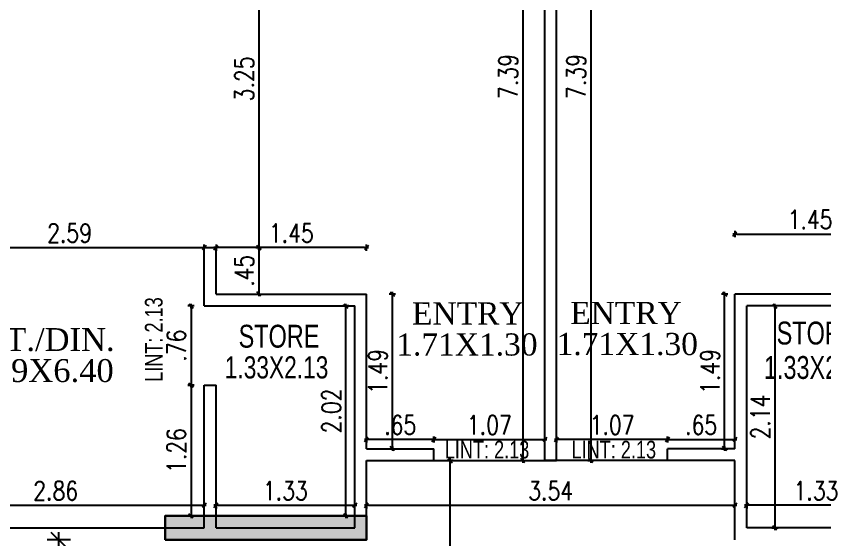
# Model space of a CAD drawing. Header units: inches. Extents: x 14235 to 14499, y 0 to 2549.
# Drawn here: x 14300.94 to 14308.72, y 2368.85 to 2373.89 of the extents above; entities that cross this region are included whole.
import ezdxf
from ezdxf.enums import TextEntityAlignment as Align

# ---------------------------------------------------------------- set-up
doc = ezdxf.new("R2010")
doc.units = ezdxf.units.IN
doc.header["$LTSCALE"] = 0.25
doc.header["$MEASUREMENT"] = 0
doc.header["$PDMODE"] = 35
for name, color, linetype in [('dimension', 7, 'Continuous'), ('text-large', 7, 'Continuous'), ('wall', 7, 'Continuous'), ('WORK TEX', 6, 'Continuous'), ('WORKING DIM', 7, 'Continuous')]:
    doc.layers.add(name, color=color, linetype=linetype)
doc.layers.add('P-COL', color=7, linetype='Continuous', lineweight=30)
doc.layers.add('P-COLHAT', color=8, linetype='Continuous', lineweight=25)
doc.styles.add('ARIAL', font='TIMES_0.TTF')
doc.styles.add('ARL', font='swisscl_0.ttf')
doc.styles.add('romans', font='romans.shx', dxfattribs={"width": 0.8})
doc.dimstyles.new('121', dxfattribs={"dimscale": 0.1, "dimtxt": 1.8, "dimasz": 0.2, "dimexe": 0.03125, "dimexo": 0.25, "dimgap": 0.5, "dimtad": 1, "dimzin": 4, "dimdsep": 46, "dimtxsty": 'romans', "dimblk1": 'MINITICK', "dimblk2": 'MINITICK', "dimsah": 1, "dimcen": 1, "dimse1": 1, "dimse2": 1, "dimclrd": 252, "dimclre": 256, "dimclrt": 7, "dimadec": 3, "dimazin": 0, "dimtfac": 0.8, "dimtix": 1, "dimtmove": 2, "dimatfit": 3, "dimfxl": 0, "dimtolj": 1, "dimtzin": 3, "dimarcsym": 0})
doc.dimstyles.new('minitick-100', dxfattribs={"dimscale": 0.1, "dimtxt": 2, "dimasz": 0.75, "dimexe": 0.03125, "dimexo": 0.25, "dimgap": 0.5, "dimtad": 1, "dimzin": 4, "dimdsep": 46, "dimtxsty": 'romans', "dimblk1": 'MINITICK', "dimblk2": 'MINITICK', "dimsah": 1, "dimcen": 1, "dimse1": 1, "dimse2": 1, "dimclrd": 252, "dimclre": 256, "dimclrt": 256, "dimadec": 3, "dimazin": 0, "dimtfac": 0.8, "dimtix": 1, "dimtmove": 2, "dimatfit": 3, "dimfxl": 0, "dimtolj": 1, "dimtzin": 3, "dimarcsym": 0})

# ---------------------------------------------------------------- blocks, each defined once
blk = doc.blocks.new('MINITICK')
at = {"color": 7}
for p, q in [((0, -1.5), (0, 1.5)), ((1, 1), (-1, -1)), ((-1, 0), (1, 0))]:
    blk.add_line(p, q, dxfattribs=at)
blk = doc.blocks.new('*D150')
at = {"layer": 'Defpoints', "color": 0, "ltscale": 10, "transparency": 16777216}
for p in [(14301.3473, 2368.8533), (14301.6099, 2368.8533), (14301.6099, 2366.8526)]:
    blk.add_point(p, dxfattribs=at)
at = {"layer": 'dimension', "color": 252, "lineweight": -2, "ltscale": 10, "transparency": 16777216}
blk.add_line((14301.3473, 2366.9276), (14301.3473, 2368.7783), dxfattribs=at)
at = {"layer": 'dimension', "color": 252, "lineweight": -2, "ltscale": 10, "transparency": 16777216, "xscale": 0.07500000000000001, "yscale": 0.07500000000000001, "zscale": 0.07500000000000001}
for p, rotation in [((14301.3473, 2368.8533), 90), ((14301.3473, 2366.8526), 270)]:
    blk.add_blockref('MINITICK', p, dxfattribs=dict(at, rotation=rotation))
at = {"layer": 'dimension', "ltscale": 10, "transparency": 16777216, "insert": (14301.1973, 2367.8529), "char_height": 0.2, "attachment_point": 5, "rotation": 90, "style": 'romans'}
blk.add_mtext('\\A1;2.00', dxfattribs=at)
blk = doc.blocks.new('B')
at = {"layer": 'P-COLHAT', "lineweight": 30}
blk.add_hatch(color=256, dxfattribs=at).paths.add_polyline_path([(6.9076, -9.1991), (6.9076, -8.9691), (8.8463, -8.9691), (8.8463, -9.1991)])
at = {"layer": 'P-COL'}
blk.add_lwpolyline([(6.9076, -9.1991), (6.9076, -8.9691), (8.8463, -8.9691), (8.8463, -9.1991)], close=True, dxfattribs=at)
blk = doc.blocks.new('*D189')
at = {"layer": 'Defpoints', "color": 0, "transparency": 16777216}
for p in [(14299.8892, 2369.3488), (14302.7474, 2369.3488), (14302.7474, 2369.1857)]:
    blk.add_point(p, dxfattribs=at)
at = {"layer": 'WORKING DIM', "color": 252, "lineweight": -2, "transparency": 16777216}
blk.add_line((14299.9092, 2369.1857), (14302.7274, 2369.1857), dxfattribs=at)
at = {"layer": 'WORKING DIM', "color": 252, "lineweight": -2, "transparency": 16777216, "xscale": 0.02, "yscale": 0.02, "zscale": 0.02, "rotation": 180}
blk.add_blockref('MINITICK', (14299.8892, 2369.1857), dxfattribs=at)
at = {"layer": 'WORKING DIM', "color": 252, "lineweight": -2, "transparency": 16777216, "xscale": 0.02, "yscale": 0.02, "zscale": 0.02}
blk.add_blockref('MINITICK', (14302.7474, 2369.1857), dxfattribs=at)
at = {"layer": 'WORKING DIM', "color": 7, "transparency": 16777216, "insert": (14301.3183, 2369.3257), "char_height": 0.18, "attachment_point": 5, "style": 'romans'}
blk.add_mtext('\\A1;2.86', dxfattribs=at)
blk = doc.blocks.new('*D195')
at = {"layer": 'Defpoints', "color": 0, "transparency": 16777216}
for p in [(14300.1559, 2372.105), (14302.7474, 2371.6653), (14302.7474, 2371.6653)]:
    blk.add_point(p, dxfattribs=at)
at = {"layer": 'WORKING DIM', "color": 252, "lineweight": -2, "transparency": 16777216}
blk.add_line((14300.1759, 2371.6653), (14302.7274, 2371.6653), dxfattribs=at)
at = {"layer": 'WORKING DIM', "color": 252, "lineweight": -2, "transparency": 16777216, "xscale": 0.02, "yscale": 0.02, "zscale": 0.02, "rotation": 180}
blk.add_blockref('MINITICK', (14300.1559, 2371.6653), dxfattribs=at)
at = {"layer": 'WORKING DIM', "color": 252, "lineweight": -2, "transparency": 16777216, "xscale": 0.02, "yscale": 0.02, "zscale": 0.02}
blk.add_blockref('MINITICK', (14302.7474, 2371.6653), dxfattribs=at)
at = {"layer": 'WORKING DIM', "color": 7, "transparency": 16777216, "insert": (14301.4517, 2371.8053), "char_height": 0.18, "attachment_point": 5, "style": 'romans'}
blk.add_mtext('\\A1;2.59', dxfattribs=at)
blk = doc.blocks.new('*D198')
at = {"layer": 'Defpoints', "color": 0, "transparency": 16777216}
for p in [(14302.8617, 2374.9128), (14302.8617, 2371.6653), (14303.2734, 2371.6653)]:
    blk.add_point(p, dxfattribs=at)
at = {"layer": 'WORKING DIM', "color": 252, "lineweight": -2, "transparency": 16777216}
blk.add_line((14303.2734, 2374.8928), (14303.2734, 2371.6853), dxfattribs=at)
at = {"layer": 'WORKING DIM', "color": 252, "lineweight": -2, "transparency": 16777216, "xscale": 0.02, "yscale": 0.02, "zscale": 0.02}
for p, rotation in [((14303.2734, 2374.9128), 90), ((14303.2734, 2371.6653), 270)]:
    blk.add_blockref('MINITICK', p, dxfattribs=dict(at, rotation=rotation))
at = {"layer": 'WORKING DIM', "color": 7, "transparency": 16777216, "insert": (14303.1334, 2373.2891), "char_height": 0.18, "attachment_point": 5, "rotation": 90, "style": 'romans'}
blk.add_mtext('\\A1;3.25', dxfattribs=at)
blk = doc.blocks.new('*D200')
at = {"layer": 'Defpoints', "color": 0, "transparency": 16777216}
for p in [(14302.8617, 2371.6653), (14302.8617, 2371.2181), (14303.2734, 2371.2181)]:
    blk.add_point(p, dxfattribs=at)
at = {"layer": 'WORKING DIM', "color": 252, "lineweight": -2, "transparency": 16777216}
blk.add_line((14303.2734, 2371.6453), (14303.2734, 2371.2381), dxfattribs=at)
at = {"layer": 'WORKING DIM', "color": 252, "lineweight": -2, "transparency": 16777216, "xscale": 0.02, "yscale": 0.02, "zscale": 0.02}
for p, rotation in [((14303.2734, 2371.6653), 90), ((14303.2734, 2371.2181), 270)]:
    blk.add_blockref('MINITICK', p, dxfattribs=dict(at, rotation=rotation))
at = {"layer": 'WORKING DIM', "color": 7, "transparency": 16777216, "insert": (14303.1334, 2371.4417), "char_height": 0.18, "attachment_point": 5, "rotation": 90, "style": 'romans'}
blk.add_mtext('\\A1;.45', dxfattribs=at)
blk = doc.blocks.new('*D201')
at = {"layer": 'Defpoints', "color": 0, "transparency": 16777216}
for p in [(14302.8617, 2371.6653), (14302.8617, 2371.2181), (14304.3099, 2371.2181)]:
    blk.add_point(p, dxfattribs=at)
at = {"layer": 'WORKING DIM', "color": 252, "lineweight": -2, "transparency": 16777216}
blk.add_line((14304.2899, 2371.6653), (14302.8817, 2371.6653), dxfattribs=at)
at = {"layer": 'WORKING DIM', "color": 252, "lineweight": -2, "transparency": 16777216, "xscale": 0.02, "yscale": 0.02, "zscale": 0.02, "rotation": 180}
blk.add_blockref('MINITICK', (14302.8617, 2371.6653), dxfattribs=at)
at = {"layer": 'WORKING DIM', "color": 252, "lineweight": -2, "transparency": 16777216, "xscale": 0.02, "yscale": 0.02, "zscale": 0.02}
blk.add_blockref('MINITICK', (14304.3099, 2371.6653), dxfattribs=at)
at = {"layer": 'WORKING DIM', "color": 7, "transparency": 16777216, "insert": (14303.5858, 2371.8053), "char_height": 0.18, "attachment_point": 5, "style": 'romans'}
blk.add_mtext('\\A1;1.45', dxfattribs=at)
blk = doc.blocks.new('*D202')
at = {"layer": 'Defpoints', "color": 0, "transparency": 16777216}
for p in [(14304.3099, 2371.2181), (14304.5586, 2371.2181), (14304.3099, 2369.7299)]:
    blk.add_point(p, dxfattribs=at)
at = {"layer": 'WORKING DIM', "color": 252, "lineweight": -2, "transparency": 16777216}
blk.add_line((14304.5586, 2369.7499), (14304.5586, 2371.1981), dxfattribs=at)
at = {"layer": 'WORKING DIM', "color": 252, "lineweight": -2, "transparency": 16777216, "xscale": 0.02, "yscale": 0.02, "zscale": 0.02}
for p, rotation in [((14304.5586, 2371.2181), 90), ((14304.5586, 2369.7299), 270)]:
    blk.add_blockref('MINITICK', p, dxfattribs=dict(at, rotation=rotation))
at = {"layer": 'WORKING DIM', "color": 7, "transparency": 16777216, "insert": (14304.4186, 2370.474), "char_height": 0.18, "attachment_point": 5, "rotation": 90, "style": 'romans'}
blk.add_mtext('\\A1;1.49', dxfattribs=at)
blk = doc.blocks.new('*D203')
at = {"layer": 'Defpoints', "color": 0, "transparency": 16777216}
for p in [(14304.3099, 2369.8183), (14304.3099, 2369.7299), (14304.9578, 2369.7299)]:
    blk.add_point(p, dxfattribs=at)
at = {"layer": 'WORKING DIM', "color": 252, "lineweight": -2, "transparency": 16777216}
blk.add_line((14304.9378, 2369.8183), (14304.3299, 2369.8183), dxfattribs=at)
at = {"layer": 'WORKING DIM', "color": 252, "lineweight": -2, "transparency": 16777216, "xscale": 0.02, "yscale": 0.02, "zscale": 0.02, "rotation": 180}
blk.add_blockref('MINITICK', (14304.3099, 2369.8183), dxfattribs=at)
at = {"layer": 'WORKING DIM', "color": 252, "lineweight": -2, "transparency": 16777216, "xscale": 0.02, "yscale": 0.02, "zscale": 0.02}
blk.add_blockref('MINITICK', (14304.9578, 2369.8183), dxfattribs=at)
at = {"layer": 'WORKING DIM', "color": 7, "transparency": 16777216, "insert": (14304.6338, 2369.9583), "char_height": 0.18, "attachment_point": 5, "style": 'romans'}
blk.add_mtext('\\A1;.65', dxfattribs=at)
blk = doc.blocks.new('*D204')
at = {"layer": 'Defpoints', "color": 0, "transparency": 16777216}
for p in [(14306.0248, 2369.8183), (14304.9578, 2369.6727), (14306.0248, 2369.6727)]:
    blk.add_point(p, dxfattribs=at)
at = {"layer": 'WORKING DIM', "color": 252, "lineweight": -2, "transparency": 16777216}
blk.add_line((14304.9778, 2369.8183), (14306.0048, 2369.8183), dxfattribs=at)
at = {"layer": 'WORKING DIM', "color": 252, "lineweight": -2, "transparency": 16777216, "xscale": 0.02, "yscale": 0.02, "zscale": 0.02, "rotation": 180}
blk.add_blockref('MINITICK', (14304.9578, 2369.8183), dxfattribs=at)
at = {"layer": 'WORKING DIM', "color": 252, "lineweight": -2, "transparency": 16777216, "xscale": 0.02, "yscale": 0.02, "zscale": 0.02}
blk.add_blockref('MINITICK', (14306.0248, 2369.8183), dxfattribs=at)
at = {"layer": 'WORKING DIM', "color": 7, "transparency": 16777216, "insert": (14305.4913, 2369.9583), "char_height": 0.18, "attachment_point": 5, "style": 'romans'}
blk.add_mtext('\\A1;1.07', dxfattribs=at)
blk = doc.blocks.new('*D205')
at = {"layer": 'Defpoints', "color": 0, "transparency": 16777216}
for p in [(14304.1109, 2371.1038), (14304.1109, 2371.1038), (14304.1109, 2369.0833)]:
    blk.add_point(p, dxfattribs=at)
at = {"layer": 'WORKING DIM', "color": 252, "lineweight": -2, "transparency": 16777216}
blk.add_line((14304.1109, 2369.1033), (14304.1109, 2371.0838), dxfattribs=at)
at = {"layer": 'WORKING DIM', "color": 252, "lineweight": -2, "transparency": 16777216, "xscale": 0.02, "yscale": 0.02, "zscale": 0.02}
for p, rotation in [((14304.1109, 2371.1038), 90), ((14304.1109, 2369.0833), 270)]:
    blk.add_blockref('MINITICK', p, dxfattribs=dict(at, rotation=rotation))
at = {"layer": 'WORKING DIM', "color": 7, "transparency": 16777216, "insert": (14303.9709, 2370.0935), "char_height": 0.18, "attachment_point": 5, "rotation": 90, "style": 'romans'}
blk.add_mtext('\\A1;2.02', dxfattribs=at)
blk = doc.blocks.new('*D206')
at = {"layer": 'Defpoints', "color": 0, "transparency": 16777216}
for p in [(14302.8617, 2369.4136), (14304.1956, 2369.4136), (14304.1956, 2369.1857)]:
    blk.add_point(p, dxfattribs=at)
at = {"layer": 'WORKING DIM', "color": 252, "lineweight": -2, "transparency": 16777216}
blk.add_line((14302.8817, 2369.1857), (14304.1756, 2369.1857), dxfattribs=at)
at = {"layer": 'WORKING DIM', "color": 252, "lineweight": -2, "transparency": 16777216, "xscale": 0.02, "yscale": 0.02, "zscale": 0.02, "rotation": 180}
blk.add_blockref('MINITICK', (14302.8617, 2369.1857), dxfattribs=at)
at = {"layer": 'WORKING DIM', "color": 252, "lineweight": -2, "transparency": 16777216, "xscale": 0.02, "yscale": 0.02, "zscale": 0.02}
blk.add_blockref('MINITICK', (14304.1956, 2369.1857), dxfattribs=at)
at = {"layer": 'WORKING DIM', "color": 7, "transparency": 16777216, "insert": (14303.5286, 2369.3257), "char_height": 0.18, "attachment_point": 5, "style": 'romans'}
blk.add_mtext('\\A1;1.33', dxfattribs=at)
blk = doc.blocks.new('*D207')
at = {"layer": 'Defpoints', "color": 0, "transparency": 16777216}
for p in [(14302.8046, 2370.3416), (14302.6205, 2369.0833), (14302.8046, 2369.0833)]:
    blk.add_point(p, dxfattribs=at)
at = {"layer": 'WORKING DIM', "color": 252, "lineweight": -2, "transparency": 16777216}
blk.add_line((14302.6205, 2370.3216), (14302.6205, 2369.1033), dxfattribs=at)
at = {"layer": 'WORKING DIM', "color": 252, "lineweight": -2, "transparency": 16777216, "xscale": 0.02, "yscale": 0.02, "zscale": 0.02}
for p, rotation in [((14302.6205, 2370.3416), 90), ((14302.6205, 2369.0833), 270)]:
    blk.add_blockref('MINITICK', p, dxfattribs=dict(at, rotation=rotation))
at = {"layer": 'WORKING DIM', "color": 7, "transparency": 16777216, "insert": (14302.4805, 2369.7124), "char_height": 0.18, "attachment_point": 5, "rotation": 90, "style": 'romans'}
blk.add_mtext('\\A1;1.26', dxfattribs=at)
blk = doc.blocks.new('*D208')
at = {"layer": 'Defpoints', "color": 0, "transparency": 16777216}
for p in [(14302.8802, 2371.1038), (14302.6205, 2370.3416), (14302.8046, 2370.3416)]:
    blk.add_point(p, dxfattribs=at)
at = {"layer": 'WORKING DIM', "color": 252, "lineweight": -2, "transparency": 16777216}
blk.add_line((14302.6205, 2371.0838), (14302.6205, 2370.3616), dxfattribs=at)
at = {"layer": 'WORKING DIM', "color": 252, "lineweight": -2, "transparency": 16777216, "xscale": 0.02, "yscale": 0.02, "zscale": 0.02}
for p, rotation in [((14302.6205, 2371.1038), 90), ((14302.6205, 2370.3416), 270)]:
    blk.add_blockref('MINITICK', p, dxfattribs=dict(at, rotation=rotation))
at = {"layer": 'WORKING DIM', "color": 7, "transparency": 16777216, "insert": (14302.4805, 2370.7227), "char_height": 0.18, "attachment_point": 5, "rotation": 90, "style": 'romans'}
blk.add_mtext('\\A1;.76', dxfattribs=at)
blk = doc.blocks.new('*D211')
at = {"layer": 'Defpoints', "color": 0, "transparency": 16777216}
for p in [(14305.3459, 2377.0081), (14305.4913, 2369.6155), (14305.8135, 2369.6155)]:
    blk.add_point(p, dxfattribs=at)
at = {"layer": 'WORKING DIM', "color": 252, "lineweight": -2, "transparency": 16777216}
blk.add_line((14305.8135, 2376.9881), (14305.8135, 2369.6355), dxfattribs=at)
at = {"layer": 'WORKING DIM', "color": 252, "lineweight": -2, "transparency": 16777216, "xscale": 0.02, "yscale": 0.02, "zscale": 0.02}
for p, rotation in [((14305.8135, 2377.0081), 90), ((14305.8135, 2369.6155), 270)]:
    blk.add_blockref('MINITICK', p, dxfattribs=dict(at, rotation=rotation))
at = {"layer": 'WORKING DIM', "color": 7, "transparency": 16777216, "insert": (14305.6735, 2373.3118), "char_height": 0.18, "attachment_point": 5, "rotation": 90, "style": 'romans'}
blk.add_mtext('\\A1;7.39', dxfattribs=at)
blk = doc.blocks.new('*D93')
at = {"layer": 'Defpoints', "color": 0, "transparency": 16777216}
for p in [(14307.7555, 2371.2181), (14307.8541, 2371.2181), (14307.8541, 2369.7299)]:
    blk.add_point(p, dxfattribs=at)
at = {"layer": 'WORKING DIM', "color": 252, "lineweight": -2, "transparency": 16777216}
blk.add_line((14307.7555, 2369.7499), (14307.7555, 2371.1981), dxfattribs=at)
at = {"layer": 'WORKING DIM', "color": 252, "lineweight": -2, "transparency": 16777216, "xscale": 0.02, "yscale": 0.02, "zscale": 0.02}
for p, rotation in [((14307.7555, 2371.2181), 90), ((14307.7555, 2369.7299), 270)]:
    blk.add_blockref('MINITICK', p, dxfattribs=dict(at, rotation=rotation))
at = {"layer": 'WORKING DIM', "color": 7, "transparency": 16777216, "insert": (14307.6155, 2370.474), "char_height": 0.18, "attachment_point": 5, "rotation": 90, "style": 'romans'}
blk.add_mtext('\\A1;1.49', dxfattribs=at)
blk = doc.blocks.new('*D94')
at = {"layer": 'Defpoints', "color": 0, "transparency": 16777216}
for p in [(14307.8541, 2369.8183), (14307.2062, 2369.7299), (14307.8541, 2369.7299)]:
    blk.add_point(p, dxfattribs=at)
at = {"layer": 'WORKING DIM', "color": 252, "lineweight": -2, "transparency": 16777216}
blk.add_line((14307.2262, 2369.8183), (14307.8341, 2369.8183), dxfattribs=at)
at = {"layer": 'WORKING DIM', "color": 252, "lineweight": -2, "transparency": 16777216, "xscale": 0.02, "yscale": 0.02, "zscale": 0.02, "rotation": 180}
blk.add_blockref('MINITICK', (14307.2062, 2369.8183), dxfattribs=at)
at = {"layer": 'WORKING DIM', "color": 252, "lineweight": -2, "transparency": 16777216, "xscale": 0.02, "yscale": 0.02, "zscale": 0.02}
blk.add_blockref('MINITICK', (14307.8541, 2369.8183), dxfattribs=at)
at = {"layer": 'WORKING DIM', "color": 7, "transparency": 16777216, "insert": (14307.5302, 2369.9583), "char_height": 0.18, "attachment_point": 5, "style": 'romans'}
blk.add_mtext('\\A1;.65', dxfattribs=at)
blk = doc.blocks.new('*D95')
at = {"layer": 'Defpoints', "color": 0, "transparency": 16777216}
for p in [(14306.1392, 2369.8183), (14306.1392, 2369.6727), (14307.2062, 2369.6727)]:
    blk.add_point(p, dxfattribs=at)
at = {"layer": 'WORKING DIM', "color": 252, "lineweight": -2, "transparency": 16777216}
blk.add_line((14307.1862, 2369.8183), (14306.1592, 2369.8183), dxfattribs=at)
at = {"layer": 'WORKING DIM', "color": 252, "lineweight": -2, "transparency": 16777216, "xscale": 0.02, "yscale": 0.02, "zscale": 0.02, "rotation": 180}
blk.add_blockref('MINITICK', (14306.1392, 2369.8183), dxfattribs=at)
at = {"layer": 'WORKING DIM', "color": 252, "lineweight": -2, "transparency": 16777216, "xscale": 0.02, "yscale": 0.02, "zscale": 0.02}
blk.add_blockref('MINITICK', (14307.2062, 2369.8183), dxfattribs=at)
at = {"layer": 'WORKING DIM', "color": 7, "transparency": 16777216, "insert": (14306.6727, 2369.9583), "char_height": 0.18, "attachment_point": 5, "style": 'romans'}
blk.add_mtext('\\A1;1.07', dxfattribs=at)
blk = doc.blocks.new('*D96')
at = {"layer": 'Defpoints', "color": 0, "transparency": 16777216}
for p in [(14306.6659, 2377.0081), (14306.468, 2369.6155), (14306.6727, 2369.6155)]:
    blk.add_point(p, dxfattribs=at)
at = {"layer": 'WORKING DIM', "color": 252, "lineweight": -2, "transparency": 16777216}
blk.add_line((14306.468, 2376.9881), (14306.468, 2369.6355), dxfattribs=at)
at = {"layer": 'WORKING DIM', "color": 252, "lineweight": -2, "transparency": 16777216, "xscale": 0.02, "yscale": 0.02, "zscale": 0.02}
for p, rotation in [((14306.468, 2377.0081), 90), ((14306.468, 2369.6155), 270)]:
    blk.add_blockref('MINITICK', p, dxfattribs=dict(at, rotation=rotation))
at = {"layer": 'WORKING DIM', "color": 7, "transparency": 16777216, "insert": (14306.328, 2373.3118), "char_height": 0.18, "attachment_point": 5, "rotation": 90, "style": 'romans'}
blk.add_mtext('\\A1;7.39', dxfattribs=at)
blk = doc.blocks.new('*D97')
at = {"layer": 'Defpoints', "color": 0, "transparency": 16777216}
for p in [(14307.9684, 2369.4136), (14309.3023, 2369.4136), (14307.9684, 2369.1857)]:
    blk.add_point(p, dxfattribs=at)
at = {"layer": 'WORKING DIM', "color": 252, "lineweight": -2, "transparency": 16777216}
blk.add_line((14309.2823, 2369.1857), (14307.9884, 2369.1857), dxfattribs=at)
at = {"layer": 'WORKING DIM', "color": 252, "lineweight": -2, "transparency": 16777216, "xscale": 0.02, "yscale": 0.02, "zscale": 0.02, "rotation": 180}
blk.add_blockref('MINITICK', (14307.9684, 2369.1857), dxfattribs=at)
at = {"layer": 'WORKING DIM', "color": 252, "lineweight": -2, "transparency": 16777216, "xscale": 0.02, "yscale": 0.02, "zscale": 0.02}
blk.add_blockref('MINITICK', (14309.3023, 2369.1857), dxfattribs=at)
at = {"layer": 'WORKING DIM', "color": 7, "transparency": 16777216, "insert": (14308.6353, 2369.3257), "char_height": 0.18, "attachment_point": 5, "style": 'romans'}
blk.add_mtext('\\A1;1.33', dxfattribs=at)
blk = doc.blocks.new('*D212')
at = {"layer": 'Defpoints', "color": 0, "transparency": 16777216}
for p in [(14308.0984, 2371.1038), (14308.0984, 2368.9677), (14308.2396, 2368.9677)]:
    blk.add_point(p, dxfattribs=at)
at = {"layer": 'WORKING DIM', "color": 252, "lineweight": -2, "transparency": 16777216}
blk.add_line((14308.2396, 2371.0838), (14308.2396, 2368.9877), dxfattribs=at)
at = {"layer": 'WORKING DIM', "color": 252, "lineweight": -2, "transparency": 16777216, "xscale": 0.02, "yscale": 0.02, "zscale": 0.02}
for p, rotation in [((14308.2396, 2371.1038), 90), ((14308.2396, 2368.9677), 270)]:
    blk.add_blockref('MINITICK', p, dxfattribs=dict(at, rotation=rotation))
at = {"layer": 'WORKING DIM', "color": 7, "transparency": 16777216, "insert": (14308.0996, 2370.0357), "char_height": 0.18, "attachment_point": 5, "rotation": 90, "style": 'romans'}
blk.add_mtext('\\A1;2.14', dxfattribs=at)
blk = doc.blocks.new('*D256')
at = {"layer": 'Defpoints', "color": 0, "transparency": 16777216}
for p in [(14305.1148, 2369.6155), (14305.4913, 2369.6155), (14305.4913, 2364.0896)]:
    blk.add_point(p, dxfattribs=at)
at = {"layer": 'WORKING DIM', "color": 252, "lineweight": -2, "transparency": 16777216}
blk.add_line((14305.1148, 2364.1096), (14305.1148, 2369.5955), dxfattribs=at)
at = {"layer": 'WORKING DIM', "color": 252, "lineweight": -2, "transparency": 16777216, "xscale": 0.02, "yscale": 0.02, "zscale": 0.02}
for p, rotation in [((14305.1148, 2369.6155), 90), ((14305.1148, 2364.0896), 270)]:
    blk.add_blockref('MINITICK', p, dxfattribs=dict(at, rotation=rotation))
at = {"layer": 'WORKING DIM', "color": 7, "transparency": 16777216, "insert": (14304.9748, 2366.8526), "char_height": 0.18, "attachment_point": 5, "rotation": 90, "style": 'romans'}
blk.add_mtext('\\A1;5.53', dxfattribs=at)
blk = doc.blocks.new('*D258')
at = {"layer": 'Defpoints', "color": 0, "transparency": 16777216}
for p in [(14309.3023, 2371.7957), (14307.8541, 2371.2181), (14309.3023, 2371.2181)]:
    blk.add_point(p, dxfattribs=at)
at = {"layer": 'WORKING DIM', "color": 252, "lineweight": -2, "transparency": 16777216}
blk.add_line((14307.8741, 2371.7957), (14309.2823, 2371.7957), dxfattribs=at)
at = {"layer": 'WORKING DIM', "color": 252, "lineweight": -2, "transparency": 16777216, "xscale": 0.02, "yscale": 0.02, "zscale": 0.02, "rotation": 180}
blk.add_blockref('MINITICK', (14307.8541, 2371.7957), dxfattribs=at)
at = {"layer": 'WORKING DIM', "color": 252, "lineweight": -2, "transparency": 16777216, "xscale": 0.02, "yscale": 0.02, "zscale": 0.02}
blk.add_blockref('MINITICK', (14309.3023, 2371.7957), dxfattribs=at)
at = {"layer": 'WORKING DIM', "color": 7, "transparency": 16777216, "insert": (14308.5782, 2371.9357), "char_height": 0.18, "attachment_point": 5, "style": 'romans'}
blk.add_mtext('\\A1;1.45', dxfattribs=at)
blk = doc.blocks.new('*D310')
at = {"layer": 'Defpoints', "color": 0, "transparency": 16777216}
for p in [(14304.3099, 2369.3555), (14307.8541, 2369.3555), (14307.8541, 2369.1857)]:
    blk.add_point(p, dxfattribs=at)
at = {"layer": 'WORKING DIM', "color": 252, "lineweight": -2, "transparency": 16777216}
blk.add_line((14304.3299, 2369.1857), (14307.8341, 2369.1857), dxfattribs=at)
at = {"layer": 'WORKING DIM', "color": 252, "lineweight": -2, "transparency": 16777216, "xscale": 0.02, "yscale": 0.02, "zscale": 0.02, "rotation": 180}
blk.add_blockref('MINITICK', (14304.3099, 2369.1857), dxfattribs=at)
at = {"layer": 'WORKING DIM', "color": 252, "lineweight": -2, "transparency": 16777216, "xscale": 0.02, "yscale": 0.02, "zscale": 0.02}
blk.add_blockref('MINITICK', (14307.8541, 2369.1857), dxfattribs=at)
at = {"layer": 'WORKING DIM', "color": 7, "transparency": 16777216, "insert": (14306.082, 2369.3257), "char_height": 0.18, "attachment_point": 5, "style": 'romans'}
blk.add_mtext('\\A1;3.54', dxfattribs=at)

msp = doc.modelspace()

# ---------------------------------------------------------------- linework, layer by layer
at = {"layer": 'wall'}
for p, q in [((14306.0248, 2369.6155), (14306.0248, 2378.9524)), ((14306.1392, 2369.6155), (14306.1392, 2378.9524)), ((14302.7474, 2371.1038), (14302.7474, 2371.6653)), ((14302.7474, 2371.6653), (14302.8617, 2371.6653)), ((14302.8617, 2371.2181), (14302.8617, 2371.6653)), ((14302.8617, 2371.2181), (14304.3099, 2371.2181)), ((14304.3099, 2369.7299), (14304.3099, 2371.2181)), ((14309.3023, 2371.2181), (14307.8541, 2371.2181)), ((14307.8541, 2369.7299), (14307.8541, 2371.2181)), ((14302.7474, 2371.1038), (14304.1956, 2371.1038)), ((14304.1956, 2368.9677), (14304.1956, 2371.1038)), ((14309.4166, 2371.1038), (14307.9684, 2371.1038)), ((14307.9684, 2368.9677), (14307.9684, 2371.1038)), ((14302.7474, 2370.3416), (14302.8617, 2370.3416)), ((14302.7474, 2368.9677), (14302.7474, 2370.3416)), ((14302.8617, 2368.9677), (14302.8617, 2370.3416)), ((14304.3099, 2369.7299), (14304.9578, 2369.7299)), ((14304.9578, 2369.6155), (14304.9578, 2369.7299)), ((14307.2062, 2369.6155), (14307.2062, 2369.7299)), ((14307.8541, 2369.7299), (14307.2062, 2369.7299)), ((14304.3099, 2369.6155), (14304.9578, 2369.6155)), ((14304.3099, 2368.8533), (14304.3099, 2369.6155)), ((14304.9578, 2369.6155), (14306.0248, 2369.6155)), ((14306.0248, 2369.6155), (14306.1392, 2369.6155)), ((14306.1392, 2369.6155), (14306.0248, 2369.6155)), ((14307.2062, 2369.6155), (14306.1392, 2369.6155)), ((14307.8541, 2369.6155), (14307.2062, 2369.6155)), ((14307.8541, 2368.8533), (14307.8541, 2369.6155)), ((14299.6099, 2368.9677), (14302.7474, 2368.9677)), ((14302.8617, 2368.9677), (14304.1956, 2368.9677)), ((14309.3023, 2368.9677), (14307.9684, 2368.9677))]:
    msp.add_line(p, q, dxfattribs=at)

# ---------------------------------------------------------------- block references
at = {"layer": 'P-COL'}
msp.add_blockref('B', (14295.4636, 2378.0524), dxfattribs=at)

# ---------------------------------------------------------------- texts
at = {"layer": 'text-large'}
for s, height, style, p in [('ENTRY', 0.21325, 'ARIAL', (14305.2842, 2371.0319)), ('ENTRY', 0.21325, 'ARIAL', (14306.807, 2371.0365)), ('STORE', 0.22, 'ARL', (14303.4674, 2370.8125)), ('STORE', 0.22, 'ARL', (14308.6451, 2370.8429)), ('KIT./DIN.', 0.22, 'ARIAL', (14301.184, 2370.7806)), ('1.71X1.30', 0.21325, 'ARIAL', (14305.2756, 2370.7334)), ('1.71X1.30', 0.21325, 'ARIAL', (14306.8188, 2370.738)), ('2.59X6.40', 0.22, 'ARIAL', (14301.1753, 2370.4821)), ('1.33X2.13', 0.21325, 'ARL', (14303.4437, 2370.5128)), ('1.33X2.13', 0.22, 'ARL', (14308.6481, 2370.5117))]:
    msp.add_text(s, height=height, dxfattribs=dict(at, style=style)).set_placement(p, align=Align.MIDDLE_CENTER)
at = {"layer": 'WORK TEX', "style": 'ARL'}
msp.add_text('LINT: 2.13', height=0.17, rotation=90, dxfattribs=at).set_placement((14302.2619, 2370.7806), align=Align.MIDDLE_CENTER)
for p in [(14305.4693, 2369.721), (14306.6895, 2369.721)]:
    msp.add_text('LINT: 2.13', height=0.17, dxfattribs=at).set_placement(p, align=Align.MIDDLE_CENTER)

# ---------------------------------------------------------------- dimensions: what is measured, and where the dimension line sits
at = {"layer": 'dimension', "ltscale": 10}
dim = msp.add_linear_dim(base=(14301.3473, 2368.8533), p1=(14301.6099, 2366.8526), p2=(14301.6099, 2368.8533), angle=90, dimstyle='minitick-100', dxfattribs=at)
dim.commit()
dim.dimension.update_dxf_attribs({"geometry": '*D150', "text_midpoint": (14301.1973, 2367.8529)})
at = {"layer": 'WORKING DIM'}
for base, p1, p2, angle, picture, middle in [((14305.8135, 2369.6155), (14305.3459, 2377.0081), (14305.4913, 2369.6155), 90, '*D211', (14305.6735, 2373.3118)), ((14306.468, 2369.6155), (14306.6659, 2377.0081), (14306.6727, 2369.6155), 90, '*D96', (14306.328, 2373.3118)), ((14303.2734, 2371.6653), (14302.8617, 2374.9128), (14302.8617, 2371.6653), 90, '*D198', (14303.1334, 2373.2891)), ((14303.2734, 2371.2181), (14302.8617, 2371.6653), (14302.8617, 2371.2181), 90, '*D200', (14303.1334, 2371.4417)), ((14304.5586, 2371.2181), (14304.3099, 2369.7299), (14304.3099, 2371.2181), 90, '*D202', (14304.4186, 2370.474)), ((14307.7555, 2371.2181), (14307.8541, 2369.7299), (14307.8541, 2371.2181), 90, '*D93', (14307.6155, 2370.474)), ((14302.6205, 2370.3416), (14302.8802, 2371.1038), (14302.8046, 2370.3416), 90, '*D208', (14302.4805, 2370.7227)), ((14304.1109, 2371.1038), (14304.1109, 2369.0833), (14304.1109, 2371.1038), 90, '*D205', (14303.9709, 2370.0935)), ((14308.2396, 2368.9677), (14308.0984, 2371.1038), (14308.0984, 2368.9677), 90, '*D212', (14308.0996, 2370.0357)), ((14302.6205, 2369.0833), (14302.8046, 2370.3416), (14302.8046, 2369.0833), 90, '*D207', (14302.4805, 2369.7124)), ((14306.1392, 2369.8183), (14307.2062, 2369.6727), (14306.1392, 2369.6727), 180, '*D95', (14306.6727, 2369.9583)), ((14307.8541, 2369.8183), (14307.2062, 2369.7299), (14307.8541, 2369.7299), 180, '*D94', (14307.5302, 2369.9583)), ((14305.1148, 2369.6155), (14305.4913, 2364.0896), (14305.4913, 2369.6155), 90, '*D256', (14304.9748, 2366.8526)), ((14307.9684, 2369.1857), (14309.3023, 2369.4136), (14307.9684, 2369.4136), 180, '*D97', (14308.6353, 2369.3257))]:
    dim = msp.add_linear_dim(base=base, p1=p1, p2=p2, angle=angle, dimstyle='121', override={"dimfxl": 0.18, "dimfxlon": 1}, dxfattribs=at)
    dim.commit()
    dim.dimension.update_dxf_attribs({"geometry": picture, "text_midpoint": middle})
for base, p1, p2, picture, middle in [((14302.7474, 2371.6653), (14300.1559, 2372.105), (14302.7474, 2371.6653), '*D195', (14301.4517, 2371.8053)), ((14309.3023, 2371.7957), (14307.8541, 2371.2181), (14309.3023, 2371.2181), '*D258', (14308.5782, 2371.9357)), ((14302.8617, 2371.6653), (14304.3099, 2371.2181), (14302.8617, 2371.2181), '*D201', (14303.5858, 2371.8053)), ((14304.3099, 2369.8183), (14304.9578, 2369.7299), (14304.3099, 2369.7299), '*D203', (14304.6338, 2369.9583)), ((14306.0248, 2369.8183), (14304.9578, 2369.6727), (14306.0248, 2369.6727), '*D204', (14305.4913, 2369.9583)), ((14302.7474, 2369.1857), (14299.8892, 2369.3488), (14302.7474, 2369.3488), '*D189', (14301.3183, 2369.3257)), ((14304.1956, 2369.1857), (14302.8617, 2369.4136), (14304.1956, 2369.4136), '*D206', (14303.5286, 2369.3257)), ((14307.8541, 2369.1857), (14304.3099, 2369.3555), (14307.8541, 2369.3555), '*D310', (14306.082, 2369.3257))]:
    dim = msp.add_linear_dim(base=base, p1=p1, p2=p2, dimstyle='121', override={"dimfxl": 0.18, "dimfxlon": 1}, dxfattribs=at)
    dim.commit()
    dim.dimension.update_dxf_attribs({"geometry": picture, "text_midpoint": middle})

doc.saveas('drawing.dxf')
